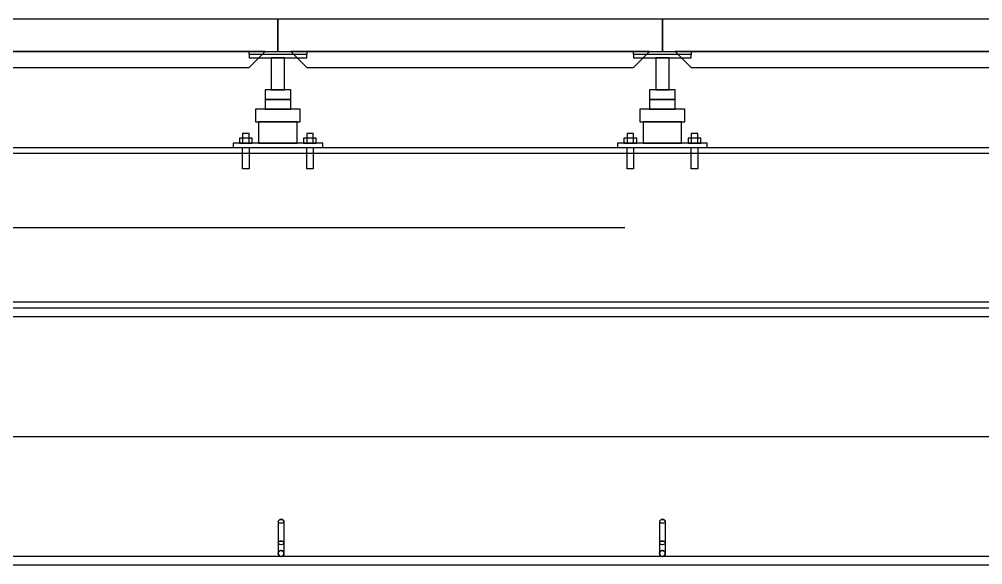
# Model space of a CAD drawing. Header units: millimetres. Extents: x -32710 to 654186, y -254124 to 420220.
# Drawn here: x 225596 to 227100, y 385100 to 385950 of the extents above; entities that cross this region are included whole.
import ezdxf

# ---------------------------------------------------------------- set-up
doc = ezdxf.new("R2010")
doc.units = ezdxf.units.MM
doc.header["$LTSCALE"] = 1000
for name, pattern in [('DXK_LINE_DOT2', [3.9198, 1.9599, -1.9599]), ('DXK_LINE_DOT3', [5.9187, 2.979, -0.9799, 0.9799, -0.9799]), ('TPH12-SEC-@E$0$CENTERK5', [6.916, 6.667, -0.083, 0.083, -0.083])]:
    doc.linetypes.add(name, pattern=pattern)
for name, color, linetype in [('MD-20250424-增加TRAY與FS主管位置調整', 7, 'Continuous'), ('Raised Floor', 1, 'Continuous'), ('TPH12-SEC-@E$0$H-SIN', 252, 'TPH12-SEC-@E$0$CENTERK5')]:
    doc.layers.add(name, color=color, linetype=linetype)

# ---------------------------------------------------------------- blocks, each defined once
blk = doc.blocks.new('TPH12-SEC-@E')
at = {"layer": 'TPH12-SEC-@E$0$H-SIN'}
blk.add_line((274800, 385950), (45200, 385950), dxfattribs=at)
blk = doc.blocks.new('A$C62b8fcb1')
at = {"color": 8, "linetype": 'DXK_LINE_DOT2'}
for p, q in [((-49695, 2534), (-41305, 2534)), ((-41305, 2525), (-49695, 2525)), ((-41420, 2293), (-49580, 2293)), ((-46095, 1954.4), (-46096.7, 1954.2)), ((-46093.3, 1954.2), (-46095, 1954.4)), ((-45500, 1954.4), (-45501.7, 1954.2)), ((-45498.3, 1954.2), (-45500, 1954.4)), ((-46099.2, 1952.6), (-46099.5, 1951.5)), ((-46099.5, 1951.5), (-46099.5, 1901.5)), ((-46099.2, 1950.4), (-46099.5, 1951.5)), ((-46098.2, 1953.5), (-46099.2, 1952.6)), ((-46098.2, 1949.5), (-46099.2, 1950.4)), ((-46096.7, 1954.2), (-46098.2, 1953.5)), ((-46096.7, 1948.8), (-46098.2, 1949.5)), ((-46095, 1948.6), (-46096.7, 1948.8)), ((-46093.3, 1948.8), (-46095, 1948.6)), ((-46091.8, 1953.5), (-46093.3, 1954.2)), ((-46091.8, 1949.5), (-46093.3, 1948.8)), ((-46090.8, 1952.6), (-46091.8, 1953.5)), ((-46090.8, 1950.4), (-46091.8, 1949.5)), ((-46090.5, 1951.5), (-46090.8, 1952.6)), ((-46090.5, 1951.5), (-46090.8, 1950.4)), ((-46090.5, 1951.5), (-46090.5, 1901.5)), ((-45504.2, 1952.6), (-45504.5, 1951.5)), ((-45504.2, 1950.4), (-45504.5, 1951.5)), ((-45504.5, 1951.5), (-45504.5, 1901.5)), ((-45503.2, 1953.5), (-45504.2, 1952.6)), ((-45503.2, 1949.5), (-45504.2, 1950.4)), ((-45501.7, 1954.2), (-45503.2, 1953.5)), ((-45501.7, 1948.8), (-45503.2, 1949.5)), ((-45500, 1948.6), (-45501.7, 1948.8)), ((-45498.3, 1948.8), (-45500, 1948.6)), ((-45496.8, 1953.5), (-45498.3, 1954.2)), ((-45496.8, 1949.5), (-45498.3, 1948.8)), ((-45495.8, 1952.6), (-45496.8, 1953.5)), ((-45495.8, 1950.4), (-45496.8, 1949.5)), ((-45495.5, 1951.5), (-45495.8, 1952.6)), ((-45495.5, 1951.5), (-45495.8, 1950.4)), ((-45495.5, 1951.5), (-45495.5, 1901.5)), ((-46099.2, 1919), (-46099.5, 1917.9)), ((-46099.2, 1916.8), (-46099.5, 1917.9)), ((-46098.2, 1920), (-46099.2, 1919)), ((-46098.2, 1915.9), (-46099.2, 1916.8)), ((-46096.7, 1920.6), (-46098.2, 1920)), ((-46096.7, 1915.3), (-46098.2, 1915.9)), ((-46095, 1920.8), (-46096.7, 1920.6)), ((-46095, 1915), (-46096.7, 1915.3)), ((-46093.3, 1920.6), (-46095, 1920.8)), ((-46093.3, 1915.3), (-46095, 1915)), ((-46091.8, 1920), (-46093.3, 1920.6)), ((-46091.8, 1915.9), (-46093.3, 1915.3)), ((-46090.8, 1919), (-46091.8, 1920)), ((-46090.8, 1916.8), (-46091.8, 1915.9)), ((-46090.5, 1917.9), (-46090.8, 1919)), ((-46090.5, 1917.9), (-46090.8, 1916.8)), ((-45504.2, 1919), (-45504.5, 1917.9)), ((-45504.2, 1916.8), (-45504.5, 1917.9)), ((-45503.2, 1920), (-45504.2, 1919)), ((-45503.2, 1915.9), (-45504.2, 1916.8)), ((-45501.7, 1920.6), (-45503.2, 1920)), ((-45501.7, 1915.3), (-45503.2, 1915.9)), ((-45500, 1920.8), (-45501.7, 1920.6)), ((-45500, 1915), (-45501.7, 1915.3)), ((-45498.3, 1920.6), (-45500, 1920.8)), ((-45498.3, 1915.3), (-45500, 1915)), ((-45496.8, 1920), (-45498.3, 1920.6)), ((-45496.8, 1915.9), (-45498.3, 1915.3)), ((-45495.8, 1919), (-45496.8, 1920)), ((-45495.8, 1916.8), (-45496.8, 1915.9)), ((-45495.5, 1917.9), (-45495.8, 1919)), ((-45495.5, 1917.9), (-45495.8, 1916.8)), ((-46099.5, 1901.5), (-46099.2, 1903.2)), ((-46099.5, 1901.5), (-46099.2, 1899.8)), ((-46099.2, 1903.2), (-46098.2, 1904.7)), ((-46099.2, 1899.8), (-46098.2, 1898.3)), ((-46098.2, 1904.7), (-46096.7, 1905.7)), ((-46098.2, 1898.3), (-46096.7, 1897.3)), ((-46096.7, 1905.7), (-46095, 1906)), ((-46096.7, 1897.3), (-46095, 1897)), ((-46095, 1906), (-46093.3, 1905.7)), ((-46095, 1897), (-46093.3, 1897.3)), ((-46093.1, 1905.6), (-46093.3, 1905.7)), ((-46093.3, 1905.7), (-46093.1, 1905.6)), ((-46093.3, 1897.3), (-46091.8, 1898.3)), ((-46093.1, 1905.6), (-46091.8, 1904.7)), ((-46091.8, 1904.7), (-46090.8, 1903.2)), ((-46091.8, 1898.3), (-46090.8, 1899.8)), ((-46090.8, 1903.2), (-46090.5, 1901.5)), ((-46090.8, 1899.8), (-46090.5, 1901.5)), ((-45504.2, 1903.2), (-45504.5, 1901.5)), ((-45504.5, 1901.5), (-45504.3, 1902.3)), ((-45504.5, 1901.5), (-45504.2, 1899.8)), ((-45504.3, 1902.3), (-45504.2, 1903.2)), ((-45504.2, 1903.2), (-45503.2, 1904.7)), ((-45504.2, 1899.8), (-45503.2, 1898.3)), ((-45503.2, 1904.7), (-45501.7, 1905.7)), ((-45503.2, 1898.3), (-45501.7, 1897.3)), ((-45501.7, 1905.7), (-45500, 1906)), ((-45501.7, 1897.3), (-45500, 1897)), ((-45500, 1906), (-45498.3, 1905.7)), ((-45500, 1897), (-45498.3, 1897.3)), ((-45498.3, 1905.7), (-45498.1, 1905.6)), ((-45498.1, 1905.6), (-45498.3, 1905.7)), ((-45498.3, 1897.3), (-45496.8, 1898.3)), ((-45498.1, 1905.6), (-45496.8, 1904.7)), ((-45496.8, 1904.7), (-45495.8, 1903.2)), ((-45496.8, 1898.3), (-45495.8, 1899.8)), ((-45495.7, 1902.3), (-45495.8, 1903.2)), ((-45495.5, 1901.5), (-45495.8, 1903.2)), ((-45495.8, 1899.8), (-45495.5, 1901.5)), ((-45495.5, 1901.5), (-45495.7, 1902.3))]:
    blk.add_line(p, q, dxfattribs=at)
at = {"color": 8, "linetype": 'Continuous'}
for p, q in [((-49695, 2534), (-41305, 2534)), ((-41305, 2525), (-49695, 2525)), ((-41420, 2293), (-49580, 2293)), ((-44200, 2284), (-46800, 2284)), ((-46790, 2271), (-44210, 2271)), ((-44217.5, 2284), (-46782.5, 2284)), ((-46096.7, 1954.2), (-46095, 1954.4)), ((-46095, 1954.4), (-46093.3, 1954.2)), ((-45501.7, 1954.2), (-45500, 1954.4)), ((-45500, 1954.4), (-45498.3, 1954.2)), ((-46099.5, 1951.5), (-46099.2, 1952.6)), ((-46099.5, 1951.5), (-46099.5, 1901.5)), ((-46099.2, 1952.6), (-46098.2, 1953.5)), ((-46098.2, 1953.5), (-46096.7, 1954.2)), ((-46093.3, 1954.2), (-46091.8, 1953.5)), ((-46091.8, 1953.5), (-46090.8, 1952.6)), ((-46090.8, 1952.6), (-46090.5, 1951.5)), ((-46090.5, 1951.5), (-46090.5, 1901.5)), ((-45504.5, 1951.5), (-45504.2, 1952.6)), ((-45504.5, 1951.5), (-45504.5, 1901.5)), ((-45504.2, 1952.6), (-45503.2, 1953.5)), ((-45503.2, 1953.5), (-45501.7, 1954.2)), ((-45498.3, 1954.2), (-45496.8, 1953.5)), ((-45496.8, 1953.5), (-45495.8, 1952.6)), ((-45495.8, 1952.6), (-45495.5, 1951.5)), ((-45495.5, 1951.5), (-45495.5, 1901.5)), ((-46099.5, 1917.9), (-46099.2, 1919)), ((-46099.2, 1919), (-46098.2, 1920)), ((-46098.2, 1920), (-46096.7, 1920.6)), ((-46096.7, 1920.6), (-46095, 1920.8)), ((-46095, 1920.8), (-46093.3, 1920.6)), ((-46093.3, 1920.6), (-46091.8, 1920)), ((-46091.8, 1920), (-46090.8, 1919)), ((-46090.8, 1919), (-46090.5, 1917.9)), ((-45504.5, 1917.9), (-45504.2, 1919)), ((-45504.2, 1919), (-45503.2, 1920)), ((-45503.2, 1920), (-45501.7, 1920.6)), ((-45501.7, 1920.6), (-45500, 1920.8)), ((-45500, 1920.8), (-45498.3, 1920.6)), ((-45498.3, 1920.6), (-45496.8, 1920)), ((-45496.8, 1920), (-45495.8, 1919)), ((-45495.8, 1919), (-45495.5, 1917.9)), ((-44217.5, 1897), (-46782.5, 1897)), ((-46099.2, 1899.8), (-46099.5, 1901.5)), ((-46098.2, 1898.3), (-46099.2, 1899.8)), ((-46096.7, 1897.3), (-46098.2, 1898.3)), ((-46095, 1897), (-46096.7, 1897.3)), ((-46093.3, 1897.3), (-46095, 1897)), ((-46091.8, 1898.3), (-46093.3, 1897.3)), ((-46090.8, 1899.8), (-46091.8, 1898.3)), ((-46090.5, 1901.5), (-46090.8, 1899.8)), ((-45504.2, 1899.8), (-45504.5, 1901.5)), ((-45503.2, 1898.3), (-45504.2, 1899.8)), ((-45501.7, 1897.3), (-45503.2, 1898.3)), ((-45500, 1897), (-45501.7, 1897.3)), ((-45498.3, 1897.3), (-45500, 1897)), ((-45496.8, 1898.3), (-45498.3, 1897.3)), ((-45495.8, 1899.8), (-45496.8, 1898.3)), ((-45495.5, 1901.5), (-45495.8, 1899.8)), ((-46790, 1884), (-44210, 1884))]:
    blk.add_line(p, q, dxfattribs=at)
at = {"color": 8, "linetype": 'DXK_LINE_DOT3'}
for p, q in [((-41600, 2409), (-50000, 2409)), ((-46557, 2084), (-46450, 2084)), ((-46450, 2084), (-43757, 2084))]:
    blk.add_line(p, q, dxfattribs=at)
at = {"color": 8, "linetype": 'DXK_LINE_DOT2'}
for centre, start, end in [((-46095, 1901.5), 90, 270), ((-46095, 1901.5), 270, 90), ((-45500, 1901.5), 90, 270), ((-45500, 1901.5), 270, 90)]:
    blk.add_arc(centre, 4.5, start, end, dxfattribs=at)

msp = doc.modelspace()

# ---------------------------------------------------------------- linework, layer by layer
at = {"layer": 'Raised Floor'}
for points in [[(226000, 385950), (225400, 385950), (225400, 385900), (226000, 385900)], [(226600, 385950), (226000, 385950), (226000, 385900), (226600, 385900)], [(227200, 385950), (226600, 385950), (226600, 385900), (227200, 385900)], [(225445, 385875), (225955, 385875), (225980, 385900), (225420, 385900)], [(225955, 385900), (226045, 385900), (226045, 385895), (225955, 385895)], [(225955, 385890), (226045, 385890), (226045, 385895), (225955, 385895)], [(226045, 385875), (226555, 385875), (226580, 385900), (226020, 385900)], [(226555, 385900), (226645, 385900), (226645, 385895), (226555, 385895)], [(226555, 385890), (226645, 385890), (226645, 385895), (226555, 385895)], [(226645, 385875), (227155, 385875), (227180, 385900), (226620, 385900)], [(226010.5, 385890), (225989.5, 385890), (225989.5, 385840), (226010.5, 385840)], [(226610.5, 385890), (226589.5, 385890), (226589.5, 385840), (226610.5, 385840)], [(226020, 385840), (225980, 385840), (225980, 385825), (226020, 385825)], [(226620, 385840), (226580, 385840), (226580, 385825), (226620, 385825)], [(226020, 385825), (225980, 385825), (225980, 385810), (226020, 385810)], [(226620, 385825), (226580, 385825), (226580, 385810), (226620, 385810)], [(226035, 385810), (225965, 385810), (225965, 385790), (226035, 385790)], [(226635, 385810), (226565, 385810), (226565, 385790), (226635, 385790)], [(226030, 385790), (225970, 385790), (225970, 385757), (226030, 385757)], [(226630, 385790), (226570, 385790), (226570, 385757), (226630, 385757)], [(225955, 385772), (225945, 385772), (225945, 385757), (225955, 385757)], [(226055, 385772), (226045, 385772), (226045, 385757), (226055, 385757)], [(226555, 385772), (226545, 385772), (226545, 385757), (226555, 385757)], [(226655, 385772), (226645, 385772), (226645, 385757), (226655, 385757)], [(225930, 385750), (226070, 385750), (226070, 385757), (225930, 385757)], [(225960, 385765), (225940, 385765), (225940, 385757), (225960, 385757)], [(226060, 385765), (226040, 385765), (226040, 385757), (226060, 385757)], [(226530, 385750), (226670, 385750), (226670, 385757), (226530, 385757)], [(226560, 385765), (226540, 385765), (226540, 385757), (226560, 385757)], [(226660, 385765), (226640, 385765), (226640, 385757), (226660, 385757)], [(225955, 385717), (225945, 385717), (225945, 385750), (225955, 385750)], [(226055, 385717), (226045, 385717), (226045, 385750), (226055, 385750)], [(226555, 385717), (226545, 385717), (226545, 385750), (226555, 385750)], [(226655, 385717), (226645, 385717), (226645, 385750), (226655, 385750)]]:
    msp.add_lwpolyline(points, close=True, dxfattribs=at)

# ---------------------------------------------------------------- block references
msp.add_blockref('TPH12-SEC-@E', (0, 0))
at = {"layer": 'MD-20250424-增加TRAY與FS主管位置調整'}
msp.add_blockref('A$C62b8fcb1', (272100, 383216), dxfattribs=at)

doc.saveas('drawing.dxf')
